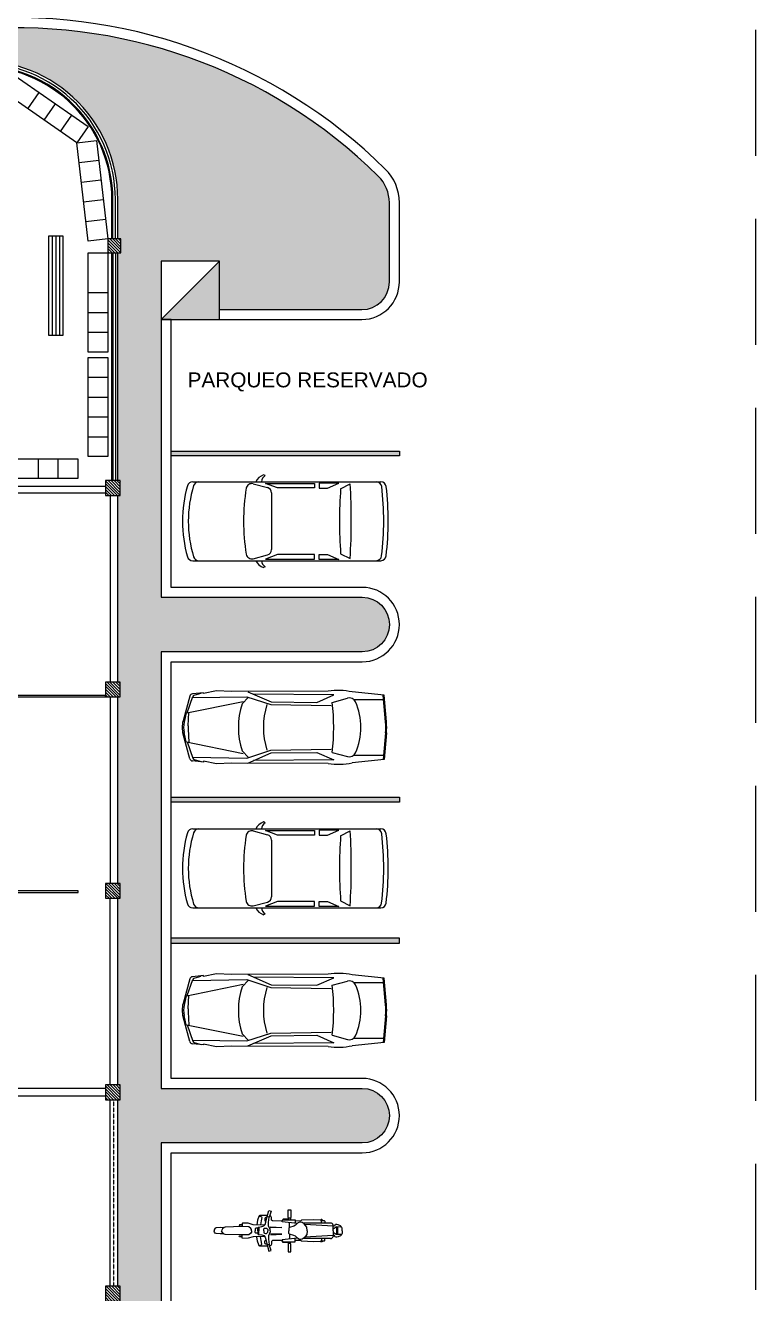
# Model space of a CAD drawing. Header units: millimetres. Extents: x -107 to 237943, y 136 to 168336.
# Drawn here: x 134252 to 148985, y 105629 to 131198 of the extents above; entities that cross this region are included whole.
import ezdxf

# ---------------------------------------------------------------- set-up
doc = ezdxf.new("R2010")
doc.units = ezdxf.units.MM
doc.linetypes.add('DASHED2', pattern=[0.375, 0.25, -0.125])
doc.linetypes.add('HIDDEN2', pattern=[4.762499999999999, 3.175, -1.5875])
for name, color, linetype in [('areas verdes', 82, 'Continuous'), ('edificios', 7, 'Continuous'), ('estructura metálica', 7, 'Continuous'), ('mobiliario', 34, 'Continuous'), ('textos', 7, 'Continuous')]:
    doc.layers.add(name, color=color, linetype=linetype)
doc.layers.add('Evacuación', color=94, linetype='DASHED2', lineweight=35)
doc.styles.add('style1', font='arial.ttf')

# ---------------------------------------------------------------- blocks, each defined once
blk = doc.blocks.new('carro 2')
for p, q in [((-699.7152460645884, -428.762218611344), (-677.3612264469266, -209.079885352432)), ((-649.4570073438808, -245.1545434836589), (-687.8576931548305, -383.7528464617499)), ((-631.0649870736524, -154.3651341917284), (-134.1439442303963, -18.06370126552065)), ((-293.1764597897418, -101.7328646695532), (-622.6366084367037, -216.5314900428348)), ((-601.7451692861505, -214.4120209934481), (-618.8413547272794, -1305.396542022034)), ((-286.3736776043661, -57.41610618590494), (-523.3231912530027, -1232.634282586194)), ((-31.19286042172462, -121.5599020254158), (-302.1476927418262, -138.2579337554344)), ((-290.3171813897789, -79.10537699519773), (-106.2562004369684, -39.66373776367982)), ((31.19286042591557, -121.5599020254158), (302.679757217411, -138.2907230900892)), ((290.7661011829041, -79.20157409462263), (106.2561962334439, -39.66373776367982)), ((631.0649870736524, -154.3651341917284), (134.1439442345873, -18.06370126552065)), ((286.8865337208845, -59.95976124334265), (523.3231912530027, -1232.634282586194)), ((295.4700314160436, -102.5320474282198), (622.6366084408946, -216.5314900428348)), ((601.7451692903414, -214.4120209934481), (618.8413547272794, -1305.396542022034)), ((649.4570073438808, -245.1545434836589), (687.8576931590214, -383.7528464617499)), ((699.7152460645884, -428.762218611344), (677.3612264511175, -209.079885352432)), ((-735.032762045972, -690.8635511007451), (-681.3887719167396, -433.2573628071987)), ((-681.3887719167396, -433.2573628071987), (-699.7152460645884, -428.762218611344)), ((681.3887719167396, -433.2573628071987), (699.7152460645884, -428.762218611344)), ((735.032762045972, -690.8635511007451), (681.3887719167396, -433.2573628071987)), ((-722.1947292569093, -995.4005771326192), (-735.032762045972, -690.8635511007451)), ((722.1947292569093, -995.4005771326192), (735.032762045972, -690.8635511007451)), ((-727.9348246352747, -2948.25545582737), (-722.1947292569093, -995.4005771326192)), ((727.9348246394657, -2948.25545582737), (722.1947292569093, -995.4005771326192)), ((-474.7299490962178, -1210.605596984766), (-606.7673229658976, -1338.271161954879)), ((474.7299490962178, -1210.605596984766), (606.7673229658976, -1338.271161954879)), ((-719.2144959708676, -1324.8377960902), (-514.10159435682, -1795.388801624096)), ((-654.5462231892161, -3061.29212339691), (-669.3114821515046, -1439.205578296474)), ((-618.8413547272794, -1305.396542022034), (-458.5600103032775, -1792.784762774623)), ((618.8413547272794, -1305.396542022034), (458.5600103074685, -1792.784762774623)), ((719.2144959708676, -1324.8377960902), (514.10159435682, -1795.388801624096)), ((654.5462231892161, -3061.29212339691), (669.3114821556956, -1439.205578296474)), ((-514.10159435682, -1795.388801624096), (-504.2631267914549, -2716.126551358058)), ((-458.5600103032775, -1792.784762774623), (-439.8837303472683, -3003.499276052258)), ((458.5600103074685, -1792.784762774623), (439.8837303514592, -3003.499276052258)), ((514.10159435682, -1795.388801624096), (504.2631267956458, -2716.126551358058)), ((-504.2631267914549, -2716.126551358058), (-654.5462231892161, -3061.29212339691)), ((504.2631267956458, -2716.126551358058), (654.5462231892161, -3061.29212339691)), ((-503.0195248732343, -3026.919796766742), (-589.2763532297686, -3337.307270295016)), ((503.0195248774253, -3026.919796766742), (589.2763532297686, -3337.307270295016)), ((-650.2541423323564, -4075.657272872544), (-714.4303587446921, -3429.057451851695)), ((-560.7930995863862, -3462.363907855033), (-562.9507577223703, -4060.226359269611)), ((560.7930995905772, -3462.363907855033), (562.9507577223703, -4060.226359269611)), ((650.2541423323564, -4075.657272872544), (714.430358748883, -3429.057451851695)), ((-109.1900302204303, -4122.430620802596), (-650.2541423323564, -4075.657272872544)), ((-109.1900302204303, -4102.825206473499), (-649.2905941153876, -4056.135154360003)), ((109.1900145923719, -4102.825206473499), (649.2905941195786, -4056.135154360003)), ((109.1900145923719, -4122.430620802596), (650.2541423323564, -4075.657272872544))]:
    blk.add_line(p, q)
for centre, radius, start, end in [((-614.2969940453768, -215.4970563054376), 63.3898847760895, 105.3385274654762, 174.1898028184077), ((-608.7313335863873, -256.4381866995536), 42.25992318405967, 109.2106178782022, 164.5138300327652), ((0, -507.1190782087215), 507.119078208716, 74.66147253452382, 105.3385274654762), ((-2.103857696056366e-06, -535.5259966654994), 507.119078208716, 77.90524292170679, 102.0947570782932), ((0, -627.7187357275106), 507.119078208716, 86.47351433582854, 93.52648566417146), ((608.7313335863873, -256.4381866995536), 42.25992318405967, 15.48616996723477, 70.7893821217978), ((614.2969940453768, -215.4970563054376), 63.3898847760895, 5.810197181592302, 74.66147253452382), ((0, -2646.868222701392), 1512.685973556082, 71.70965559041001, 108.29034440959), ((0, -3150.062770287535), 1510.167071830443, 72.27703796366558, 107.7229620363344), ((502.4745839042589, -3154.287135625287), 1247.540141299856, 170.4940318071033, 192.7236982884354), ((0, 949.7144364257983), 4008.322400580207, 262.7907282281648, 277.2092717718352), ((-502.4745995281264, -3154.287135625287), 1247.540141299856, 347.2763017115646, 9.505968192896658), ((-459.2055520769209, -3373.454008560657), 135, 164.4693624147014, 246.3059856676601), ((0, -2327.057558766595), 1277.722743804543, 246.3059856676601, 293.6940143323399), ((459.2055520769209, -3373.454008560657), 135, 293.6940143323399, 15.53063758529865), ((-7.811933755874634e-06, -2839.738299023389), 1267.79769552179, 265.0592372191475, 274.9407627808525), ((-7.811933755874634e-06, -2859.343713335722), 1267.79769552179, 265.0592372191475, 274.9407627808525)]:
    blk.add_arc(centre, radius, start, end)
blk = doc.blocks.new('carro 1')
for p, q in [((-794.9483586846036, -206.1529154986347), (-794.9483586846036, -3999.547321728562)), ((794.9483586846036, -206.1529154986347), (794.9483586846036, -4000.457845215118)), ((-754.7620800527511, -1424.145326053535), (-678.4022274340095, -1714.312766000439)), ((754.762080052722, -1424.145326053535), (678.4022274339804, -1714.312766000439)), ((-919.1243923975562, -1668.357289310938), (-934.6463966122246, -1632.878422530819)), ((-670.7723249717092, -1918.926785903415), (-761.686921079905, -1672.792147652988)), ((-761.686921079905, -1672.792147652988), (-761.686921079905, -2665.313445701948)), ((670.7723249716801, -1918.926785903415), (761.6869210842415, -1672.792147652988)), ((761.6869210842415, -1672.792147652988), (761.6869210842415, -2665.313445701948)), ((919.5801300001913, -1668.357289310938), (935.1021342148597, -1632.878422530819)), ((-670.7723249717092, -2665.313445701948), (-670.7723249717092, -1918.926785903415)), ((571.1812628391199, -1796.968181370277), (-571.1812628435146, -1796.968181370277)), ((670.7723249716801, -2665.313445701948), (670.7723249716801, -1918.926785903415)), ((-770.556637777132, -2758.445470981169), (-668.5548957963183, -2758.445470981169)), ((-770.556637777132, -3157.5827221941), (-770.556637777132, -2758.445470981169)), ((-761.686921079905, -2665.313445701948), (-670.7723249717092, -2665.313445701948)), ((-668.5548957963183, -2758.445470981169), (-668.5548957963183, -2929.187517329308)), ((770.5566377727373, -2758.445470981169), (668.5548957962601, -2758.445470981169)), ((668.5548957962601, -2758.445470981169), (668.5548957962601, -2929.187517329308)), ((761.6869210842415, -2665.313445701948), (670.7723249716801, -2665.313445701948)), ((770.5566377727373, -3157.5827221941), (770.5566377727373, -2758.445470981169)), ((-668.5548957963183, -2929.187517329308), (-770.556637777132, -3157.5827221941)), ((668.5548957962601, -2929.187517329308), (770.5566377727373, -3157.5827221941)), ((-655.2503207570408, -3190.844159798799), (-754.0923874635191, -3382.537864929691)), ((655.2503207570117, -3190.844159798799), (754.0923874634609, -3382.537864929691))]:
    blk.add_line(p, q)
for centre, radius, start, end in [((0, -2613.125253971797), 2613.125253971803, 74.06732100879886, 105.9326789912011), ((-684.0769000109576, -206.1529154986347), 110.871458672814, 107.4493090527587, 180), ((-684.0769000109576, -329.7141093649407), 110.871458672814, 108.5363431887892, 180), ((0, -2587.343824078227), 2469.820077889977, 73.06747191476902, 106.932528085231), ((684.0769000109285, -206.1529154986347), 110.871458672814, 0, 72.55069094724132), ((684.0769000109285, -329.7141093649407), 110.871458672814, 0, 71.46365681121081), ((0, -5373.120773285817), 4140.424659762058, 80.73418922843578, 99.26581077156423), ((-685.9531862346048, -1722.385803974539), 264.3102045334389, 114.3541760864884, 160.2056463286241), ((-647.5411154622852, -1395.929282740966), 110.871458672814, 99.93515165152118, 194.7435628368951), ((647.5411154622852, -1395.929282740966), 110.871458672814, 345.2564371631049, 80.0648483484788), ((686.4089238416345, -1722.385803974539), 264.3102045334389, 19.79435367137586, 65.6458239135116), ((-786.0786419917713, -1752.619597897326), 157.4843114427792, 93.22867964462286, 147.6525564999006), ((-571.1812628435146, -1686.096722696631), 110.871458672814, 194.7435628368951, 270), ((571.1812628391199, -1686.096722696631), 110.871458672814, 270, 345.2564371631049), ((786.5343795944354, -1752.619597897326), 157.4843114427792, 32.34744350009945, 86.77132035537713), ((0, -11977.87675665908), 8811.429784148619, 85.73533840191413, 94.26466159808587), ((7.757505113375373, 8666.431717136686), 12073.03123695634, 266.382034922899, 273.5464972912962), ((-684.0769000109576, -3908.63272562476), 110.871458672814, 180, 262.5593536785831), ((-684.0769000109576, -3999.547321728562), 110.871458672814, 180, 262.5593536785831), ((3.86569420050364, 1898.386840767445), 5958.490671555355, 263.2310708547732, 276.6925083434662), ((684.0769000109285, -3909.543249111317), 110.871458672814, 277.3566218244215, 0), ((684.0769000109285, -4000.457845215118), 110.871458672814, 277.3566218244215, 0), ((3.86569420050364, 1807.472244663644), 5958.490671555355, 263.2310708547732, 276.6925083434662)]:
    blk.add_arc(centre, radius, start, end)
blk = doc.blocks.new('moto')
at = {"color": 7}
for p, q in [((-1149.275149389316, 321.488949999999), (-1192.170149389305, 321.488949999999)), ((-1192.170149389305, 321.488949999999), (-1192.170149389305, 206.8789499999839)), ((-1192.170149389305, 206.8789499999839), (-1186.212449389306, 193.6976499999873)), ((-1154.637049389305, 193.6976499999873), (-1149.275149389316, 207.4002500000061)), ((-1149.275149389316, 207.4002500000061), (-1149.275149389316, 321.488949999999)), ((-891.4290957018384, 159.5157499999914), (-889.6418957018468, 201.2192499999946)), ((-889.6418957018468, 201.2192499999946), (-882.1949957018369, 222.219849999994)), ((-851.2154957018502, 310.0949499999988), (-886.9611957018496, 300.5626500000071)), ((-886.9611957018496, 300.5626500000071), (-857.1729957018397, 205.8363499999978)), ((-882.1949957018369, 222.219849999994), (-864.6198957018496, 226.985950000002)), ((-857.1729957018397, 205.8363499999978), (-822.0229957018455, 215.9641499999852)), ((-842.5764957018546, 123.6209500000114), (-856.2788957018347, 206.2831500000029)), ((-822.0229957018455, 215.9641499999852), (-851.2154957018502, 310.0949499999988)), ((-826.7892957018339, 232.6456499999913), (-709.1261957018578, 234.1351499999873)), ((-803.2563957018428, 129.1318500000052), (-823.5123957018368, 215.9641499999852)), ((-820.2364957018581, 202.41075000001), (-804.1508957018377, 204.1978499999968)), ((-804.1508957018377, 204.1978499999968), (-791.0440957018582, 198.8361499999883)), ((-791.0440957018582, 198.8361499999883), (-785.9800957018451, 183.3464500000118)), ((-738.3190957018523, 210.7512500000012), (-741.2977957018593, 201.2192499999946)), ((-741.2977957018593, 201.2192499999946), (-729.3826957018464, 148.7919499999844)), ((-724.318495701853, 217.9004499999864), (-738.3190957018523, 210.7512500000012)), ((-703.7646957018587, 224.1561499999953), (-724.318495701853, 217.9004499999864)), ((-709.1261957018578, 234.1351499999873), (-698.9981957018317, 229.9648499999894)), ((-698.9981957018317, 229.9648499999894), (-695.4235957018391, 215.0706500000088)), ((-695.4235957018391, 215.0706500000088), (-675.7632957018504, 159.0689499999862)), ((-1987.512059389323, 36.78854999999749), (-1982.448059389309, 46.61864999998943)), ((-1987.512059389323, -4.319149999995716), (-1987.512059389323, 36.78854999999749)), ((-1982.448059389309, 46.61864999998943), (-1972.915869389311, 50.78875000000698)), ((-1972.915869389311, 50.78875000000698), (-1905.892469389306, 54.95915000000969)), ((-1970.830889389326, 50.93794999999227), (-1970.23512938933, 62.25734999999986)), ((-1970.23512938933, 62.25734999999986), (-1962.490209389332, 72.98115000000689)), ((-1962.490209389332, 72.98115000000689), (-1926.744369389315, 88.47085000001243)), ((-1926.744369389315, 88.47085000001243), (-1902.913849389326, 92.64124999998603)), ((-1918.701409389323, 53.91664999999921), (-1918.701409389323, -62.59445000000414)), ((-1905.892469389306, 54.95915000000969), (-1896.360249389312, 51.08674999998766)), ((-1902.913849389326, 92.64124999998603), (-1881.764269389329, 93.23704999999609)), ((-1901.126389389305, -61.99845000001369), (-1901.126389389305, 53.32065000000875)), ((-1896.360249389312, 51.08674999998766), (-1845.720319389307, 21.00065000000177)), ((-1881.466499389324, 92.34344999998575), (-1866.274539389327, 69.70434999998542)), ((-1866.274539389327, 69.70434999998542), (-1846.316449389327, 65.23595000000205)), ((-1845.720789389277, 68.36030560711515), (-1406.197229389305, 94.13055000000168)), ((-1845.720789389306, -4.319149999995716), (-1845.720789389306, 84.88959043088835)), ((-1719.121659389319, 144.0257500000007), (-1721.134913301416, 114.8334500000055)), ((-1715.249119389307, 149.3876499999897), (-1719.121659389319, 144.0257500000007)), ((-1707.206369389314, 153.5580499999924), (-1715.249119389307, 149.3876499999897)), ((-1664.907169389306, 153.5580499999924), (-1707.206369389314, 153.5580499999924)), ((-1684.716429389315, 153.6324500000046), (-1680.546059389308, 161.9734499999904)), ((-1680.546059389308, 161.9734499999904), (-1673.099079389329, 168.2286500000046)), ((-1673.099079389329, 168.2286500000046), (-1663.864689389331, 169.5691499999957)), ((-1664.907169389335, 114.8334500000346), (-1664.907169389306, 153.5580499999924)), ((-1664.758339389315, 151.9195499999914), (-1649.268549389322, 161.8985500000126)), ((-1663.864689389331, 169.5691499999957), (-1656.417649389332, 168.0796499999997)), ((-1656.417649389332, 168.0796499999997), (-1647.034369389323, 162.1221500000102)), ((-1649.268549389322, 161.8985500000126), (-1540.243809389329, 164.4308500000043)), ((-1540.243809389329, 164.4308500000043), (-1355.557249389327, 157.87745)), ((-1442.092239389312, -4.691549999988638), (-1437.62409938933, 53.69325000001118)), ((-1437.62409938933, 53.69325000001118), (-1397.70791938933, 103.737449999986)), ((-1397.70791938933, 103.737449999986), (-1365.536749389314, 126.3763500000059)), ((-1365.536749389314, 126.3763500000059), (-1325.02484938933, 131.1425499999896)), ((-1355.557249389327, 157.87745), (-1343.642049389309, 146.8556500000122)), ((-1343.642049389309, 146.8556500000122), (-1256.958549389325, 148.4941499999841)), ((-1325.02484938933, 131.1425499999896), (-1294.64084938931, 111.4824500000104)), ((-1294.64084938931, 111.4824500000104), (-1263.661249389319, 81.69404999999097)), ((-1292.853649389319, 109.2481499999994), (-1056.633649389318, 133.6745499999961)), ((-1263.661249389319, 81.69404999999097), (-1235.66024938933, 69.77895000000717)), ((-1067.953049389325, 164.6542499999923), (-1257.108049389324, 164.6542499999923)), ((-1257.108049389324, 164.6542499999923), (-1257.108049389324, 112.6737499999872)), ((-1235.66024938933, 69.77895000000717), (-1171.317949389311, 48.33155000000261)), ((-1186.212449389306, 193.6976499999873), (-1154.637049389305, 193.6976499999873)), ((-1185.91454938933, 193.1020499999868), (-1185.91454938933, 164.5052499999874)), ((-1172.509849389317, 48.480349999998), (-1172.509849389317, 121.461249999993)), ((-1171.317949389311, 48.33155000000261), (-1161.78564938932, 38.20324999999139)), ((-1161.78564938932, 38.20324999999139), (-1161.78564938932, -4.095750000007683)), ((-1154.785849389329, 193.6976499999873), (-1154.785849389329, 164.6542499999923)), ((-1154.637049389305, 182.6014499999874), (-1074.357949389319, 178.1335499999986)), ((-1074.357949389319, 178.1335499999986), (-1055.889349389327, 153.4090499999875)), ((-1056.633649389318, 153.3346500000043), (-1067.953049389325, 164.6542499999923)), ((-1056.633649389318, 133.6745499999961), (-1056.633649389318, 153.3346500000043)), ((-1056.187449389312, 144.0257500000007), (-906.9189957018534, 148.7919499999844)), ((-878.6200957018591, 57.49124999999185), (-1049.336049389327, 48.55494999999064)), ((-1049.336049389327, 48.55494999999064), (-878.6200957018591, 40.8099499999953)), ((-906.9189957018534, 148.7919499999844), (-891.4290957018384, 159.5157499999914)), ((-878.6200957018591, 40.8099499999953), (-878.6200957018591, 57.64024999999674)), ((-878.6200957018591, 57.64024999999674), (-878.6200957018591, 57.49124999999185)), ((-868.1941957018571, 14.29845000000205), (-843.1721957018308, 72.68335000000661)), ((-868.1941957018571, -4.468150000000605), (-868.1941957018571, 14.29845000000205)), ((-843.1721957018308, 72.68335000000661), (-842.5764957018546, 123.6209500000114)), ((-825.2998957018426, 26.21374999999534), (-833.3424957018578, 16.38375000000815)), ((-833.3424957018578, 16.38375000000815), (-833.3424957018578, -4.170149999990826)), ((-811.5971957018482, 36.6395499999926), (-825.2998957018426, 26.21374999999534)), ((-797.001095701853, 38.42684999998892), (-811.5971957018482, 36.6395499999926)), ((-793.4271957018354, 144.9195499999914), (-804.4487957018428, 138.9618499999924)), ((-792.5325957018358, 92.79024999999092), (-803.2563957018428, 129.1318500000052)), ((-780.0217957018467, 33.95874999999069), (-797.001095701853, 38.42684999998892)), ((-788.0652957018465, 160.409249999997), (-793.4271957018354, 144.9195499999914)), ((-769.893695701845, 70.7470500000054), (-792.5325957018358, 92.79024999999092)), ((-785.9800957018451, 183.3464500000118), (-788.0652957018465, 160.409249999997)), ((-784.4907957018586, 85.19425000000047), (-605.4639957018371, 87.27955000000657)), ((-771.0853957018408, 25.91594999999506), (-780.0217957018467, 33.95874999999069)), ((-771.0853957018408, -4.468150000000605), (-771.0853957018408, 25.91594999999506)), ((-739.5095957018493, 60.02324999999837), (-769.893695701845, 70.7470500000054)), ((-694.8273957018391, 53.46984999999404), (-739.5095957018493, 60.02324999999837)), ((-729.3826957018464, 148.7919499999844), (-721.9354957018513, 86.8327500000014)), ((-695.7212957018346, 53.76785000000382), (-695.7212957018346, -4.319149999995716)), ((-683.5079957018315, 51.68254999999772), (-694.8273957018391, 53.46984999999404)), ((-678.7417957018479, 43.34205000000657), (-683.5079957018315, 51.68254999999772)), ((-678.7419957018574, 34.40554999999586), (-645.3792957018304, 34.40554999999586)), ((-678.7417957018479, -4.319149999995716), (-678.7417957018479, 43.34205000000657)), ((-675.7632957018504, 159.0689499999862), (-663.8480957018328, 86.98154999999679)), ((-645.3792957018304, 34.40554999999586), (-635.5491957018385, 23.38394999998854)), ((-635.5491957018385, 23.38394999998854), (-635.5491957018385, -4.319149999995716)), ((-605.4639957018371, 87.27955000000657), (-528.6103957018349, 112.3013499999943)), ((-578.9523957018391, 15.04315000001225), (-569.7180957018572, 33.21395000000484)), ((-578.9523957018391, -4.021349999995437), (-578.9523957018391, 15.04315000001225)), ((-569.7180957018572, 33.21395000000484), (-536.9511957018403, 58.83175000001211)), ((-536.9511957018403, 58.83175000001211), (-430.905295701843, 60.17225000000326)), ((-528.6103957018349, 112.3013499999943), (-441.6288957018405, 113.1953499999945)), ((-441.6288957018405, 113.1953499999945), (-436.267195701832, 107.237449999986)), ((-394.8630957018468, 74.02395000000251), (-437.1621957018506, 74.02395000000251)), ((-436.267195701832, 107.237449999986), (-436.8628957018373, 96.51384999998845)), ((-436.8628957018373, 96.51384999998845), (-436.8628957018373, 60.76805000001332)), ((-436.56659570185, 93.38625000001048), (-393.9695957018412, 90.10915000000386)), ((-430.905295701843, 60.17225000000326), (-173.3670000000275, 54.36334999999963)), ((-391.2884957018541, 78.19404999999097), (-394.8630957018468, 74.02395000000251)), ((-393.9695957018412, 90.10915000000386), (-391.2884957018541, 78.19404999999097)), ((-173.3670000000275, 54.36334999999963), (-154.8982000000251, 45.7250500000082)), ((-154.8982000000251, 45.7250500000082), (-131.9615000000049, 23.68194999999832)), ((-151.6216000000131, 42.8952500000014), (-95.91790000000037, 44.53335000001243)), ((-131.9615000000049, 23.68194999999832), (-114.6842000000179, -4.021349999995437)), ((-95.91790000000037, 44.53335000001243), (-33.06500000000233, 38.87364999999409)), ((-33.06500000000233, 38.87364999999409), (-18.76660000000265, 34.40554999999586)), ((-18.76660000000265, 34.40554999999586), (-6.255300000018906, 19.51134999998612)), ((-6.255300000018906, 19.51134999998612), (0, 4.021349999995437)), ((0, 4.021349999995437), (0, -4.021349999995437)), ((-1987.512059389323, -4.35865000000922), (-1987.512059389323, -45.46635000000242)), ((-1987.512059389323, -45.46635000000242), (-1982.448059389309, -55.29644999999437)), ((-1982.448059389309, -55.29644999999437), (-1972.915869389311, -59.46655000001192)), ((-1972.915869389311, -59.46655000001192), (-1905.892469389306, -63.63695000001462)), ((-1970.830889389326, -59.61574999999721), (-1970.23512938933, -70.9351500000048)), ((-1970.23512938933, -70.9351500000048), (-1962.490209389332, -81.65895000001183)), ((-1962.490209389332, -81.65895000001183), (-1926.744369389315, -97.14864999998827)), ((-1926.744369389315, -97.14864999998827), (-1902.913849389326, -101.319049999991)), ((-1905.892469389306, -63.63695000001462), (-1896.360249389312, -59.7645499999926)), ((-1902.913849389326, -101.319049999991), (-1881.764269389329, -101.914850000001)), ((-1896.360249389312, -59.7645499999926), (-1845.720319389307, -29.67845000000671)), ((-1881.466499389324, -101.0212499999907), (-1866.274539389327, -78.38214999999036)), ((-1866.274539389327, -78.38214999999036), (-1846.316449389327, -73.91375000000698)), ((-1845.720789389306, -4.35865000000922), (-1845.720789389306, -93.60689043090679)), ((-1845.720789389277, -77.03810560697457), (-1406.197229389305, -102.8083500000066)), ((-1719.121659389319, -152.7035500000056), (-1721.134913301416, -123.5112500000105)), ((-1715.249119389307, -158.0654499999946), (-1719.121659389319, -152.7035500000056)), ((-1707.206369389314, -162.2358499999973), (-1715.249119389307, -158.0654499999946)), ((-1664.907169389306, -162.2358499999973), (-1707.206369389314, -162.2358499999973)), ((-1684.716429389315, -162.3102500000095), (-1680.546059389308, -170.6512499999953)), ((-1680.546059389308, -170.6512499999953), (-1673.099079389329, -176.9064500000095)), ((-1673.099079389329, -176.9064500000095), (-1663.864689389331, -178.2469500000007)), ((-1664.907169389306, -123.5112500000105), (-1664.907169389306, -162.2358499999973)), ((-1664.758339389315, -160.5973499999964), (-1649.268549389322, -170.5763499999885)), ((-1663.864689389331, -178.2469500000007), (-1656.417649389332, -176.7574500000046)), ((-1656.417649389332, -176.7574500000046), (-1647.034369389323, -170.7999500000151)), ((-1649.268549389322, -170.5763499999885), (-1540.243809389329, -173.1086500000092)), ((-1540.243809389329, -173.1086500000092), (-1355.557249389327, -166.5552500000049)), ((-1442.092239389312, -3.986249999987194), (-1437.62409938933, -62.37105000001611)), ((-1437.62409938933, -62.37105000001611), (-1397.70791938933, -112.4152499999909)), ((-1397.70791938933, -112.4152499999909), (-1365.536749389314, -135.0541500000108)), ((-1365.536749389314, -135.0541500000108), (-1325.02484938933, -139.8203499999945)), ((-1355.557249389327, -166.5552500000049), (-1343.642049389309, -155.5334499999881)), ((-1343.642049389309, -155.5334499999881), (-1256.958549389325, -157.171949999989)), ((-1325.02484938933, -139.8203499999945), (-1294.64084938931, -120.1602500000154)), ((-1294.64084938931, -120.1602500000154), (-1263.661249389319, -90.3718499999959)), ((-1292.853649389319, -117.9259500000044), (-1056.633649389318, -142.352350000001)), ((-1263.661249389319, -90.3718499999959), (-1235.66024938933, -78.45675000001211)), ((-1257.108049389324, -173.3320499999973), (-1257.108049389324, -121.3515499999921)), ((-1067.953049389325, -173.3320499999973), (-1257.108049389324, -173.3320499999973)), ((-1235.66024938933, -78.45675000001211), (-1171.317849389307, -57.00935000000754)), ((-1185.914449389325, -201.7798499999917), (-1185.914449389325, -173.1830499999924)), ((-1172.509849389317, -57.15815000000293), (-1172.509849389317, -130.139049999998)), ((-1171.317849389307, -57.00935000000754), (-1161.785549389315, -46.88104999999632)), ((-1161.785549389315, -46.88104999999632), (-1161.785549389315, -4.582049999997253)), ((-1154.785749389324, -202.3754499999923), (-1154.785749389324, -173.3320499999973)), ((-1154.637049389305, -191.2792499999923), (-1074.357849389315, -186.8113500000036)), ((-1074.357849389315, -186.8113500000036), (-1055.889349389327, -162.0868499999924)), ((-1056.633649389318, -162.0124500000093), (-1067.953049389325, -173.3320499999973)), ((-1056.633649389318, -142.352350000001), (-1056.633649389318, -162.0124500000093)), ((-1056.187449389312, -152.7035500000056), (-906.9188957018487, -157.4697499999893)), ((-1049.336049389327, -57.23274999999558), (-878.6200957018591, -49.48775000000023)), ((-878.6200957018591, -66.16904999999679), (-1049.336049389327, -57.23274999999558)), ((-906.9188957018487, -157.4697499999893), (-891.4289957018336, -168.1935499999963)), ((-891.4289957018336, -168.1935499999963), (-889.6418957018468, -209.8970499999996)), ((-878.6200957018591, -49.48775000000023), (-878.6200957018591, -66.31805000000168)), ((-878.6200957018591, -66.31805000000168), (-878.6200957018591, -66.16904999999679)), ((-868.1940957018523, -4.209650000004331), (-868.1940957018523, -22.97625000000698)), ((-868.1940957018523, -22.97625000000698), (-843.1720957018551, -81.36115000001155)), ((-842.5764957018546, -132.2987499999872), (-856.2788957018347, -214.9609500000079)), ((-843.1720957018551, -81.36115000001155), (-842.5764957018546, -132.2987499999872)), ((-833.3423957018531, -25.06155000001309), (-833.3423957018531, -4.50765000001411)), ((-825.2998957018426, -34.89155000000028), (-833.3423957018531, -25.06155000001309)), ((-811.5971957018482, -45.31734999999753), (-825.2998957018426, -34.89155000000028)), ((-803.2562957018381, -137.8096500000102), (-823.5123957018368, -224.6419499999902)), ((-797.001095701853, -47.10464999999385), (-811.5971957018482, -45.31734999999753)), ((-793.4270957018307, -153.5973499999964), (-804.448695701838, -147.6396499999973)), ((-792.5324957018311, -101.4680499999959), (-803.2562957018381, -137.8096500000102)), ((-780.0217957018467, -42.63654999999562), (-797.001095701853, -47.10464999999385)), ((-788.0651957018417, -169.0870500000019), (-793.4270957018307, -153.5973499999964)), ((-769.8935957018402, -79.42485000001034), (-792.5324957018311, -101.4680499999959)), ((-791.0439957018534, -207.5139499999932), (-785.9800957018451, -192.0242499999877)), ((-785.9800957018451, -192.0242499999877), (-788.0651957018417, -169.0870500000019)), ((-784.4907957018586, -93.8720500000054), (-605.4639957018371, -95.9573500000115)), ((-771.085295701836, -34.59375), (-780.0217957018467, -42.63654999999562)), ((-771.085295701836, -4.209650000004331), (-771.085295701836, -34.59375)), ((-739.5095957018493, -68.7010500000033), (-769.8935957018402, -79.42485000001034)), ((-741.2977957018593, -209.8970499999996), (-729.3826957018464, -157.4697499999893)), ((-694.8272957018344, -62.14764999999898), (-739.5095957018493, -68.7010500000033)), ((-729.3826957018464, -157.4697499999893), (-721.9354957018513, -95.51055000000633)), ((-695.7212957018346, -62.44565000000875), (-695.7212957018346, -4.35865000000922)), ((-695.4234957018343, -223.7484500000137), (-675.7631957018457, -167.7467499999912)), ((-683.5079957018315, -60.36035000000265), (-694.8272957018344, -62.14764999999898)), ((-678.7417957018479, -52.0198500000115), (-683.5079957018315, -60.36035000000265)), ((-678.7419957018574, -43.08335000000079), (-645.3792957018304, -43.08335000000079)), ((-678.7417957018479, -4.35865000000922), (-678.7417957018479, -52.0198500000115)), ((-675.7631957018457, -167.7467499999912), (-663.8480957018328, -95.65935000000172)), ((-645.3792957018304, -43.08335000000079), (-635.5491957018385, -32.06174999999348)), ((-635.5491957018385, -32.06174999999348), (-635.5491957018385, -4.35865000000922)), ((-605.4639957018371, -95.9573500000115), (-528.6103957018349, -120.9791499999992)), ((-578.9523957018391, -4.656450000009499), (-578.9523957018391, -23.72094999998808)), ((-578.9523957018391, -23.72094999998808), (-569.7180957018572, -41.89175000000978)), ((-569.7180957018572, -41.89175000000978), (-536.9511957018403, -67.50954999998794)), ((-536.9511957018403, -67.50954999998794), (-430.905295701843, -68.8500500000082)), ((-528.6103957018349, -120.9791499999992), (-441.6288957018405, -121.8731499999994)), ((-441.6288957018405, -121.8731499999994), (-436.267195701832, -115.9152499999909)), ((-394.8630957018468, -82.70175000000745), (-437.1621957018506, -82.70175000000745)), ((-436.8628957018373, -105.1916499999934), (-436.8628957018373, -69.44584999998915)), ((-436.267195701832, -115.9152499999909), (-436.8628957018373, -105.1916499999934)), ((-436.56659570185, -102.0640500000154), (-393.9695957018412, -98.7869500000088)), ((-430.905295701843, -68.8500500000082), (-173.3670000000275, -63.04115000000456)), ((-391.2884957018541, -86.8718499999959), (-394.8630957018468, -82.70175000000745)), ((-393.9695957018412, -98.7869500000088), (-391.2884957018541, -86.8718499999959)), ((-173.3670000000275, -63.04115000000456), (-154.8982000000251, -54.40285000001313)), ((-154.8982000000251, -54.40285000001313), (-131.9615000000049, -32.35975000000326)), ((-151.6216000000131, -51.57305000000633), (-95.91790000000037, -53.21114999998827)), ((-131.9615000000049, -32.35975000000326), (-114.6842000000179, -4.656450000009499)), ((-95.91790000000037, -53.21114999998827), (-33.06500000000233, -47.55144999999902)), ((-33.06500000000233, -47.55144999999902), (-18.76660000000265, -43.08335000000079)), ((-18.76660000000265, -43.08335000000079), (-6.255300000018906, -28.18914999999106)), ((-6.255300000018906, -28.18914999999106), (0, -12.69915000000037)), ((0, -12.69915000000037), (0, -4.656450000009499)), ((-1192.170149389305, -215.5567499999888), (-1186.212449389306, -202.3754499999923)), ((-1192.170149389305, -330.166750000004), (-1192.170149389305, -215.5567499999888)), ((-1149.275149389316, -330.166750000004), (-1192.170149389305, -330.166750000004)), ((-1186.212449389306, -202.3754499999923), (-1154.637049389305, -202.3754499999923)), ((-1154.637049389305, -202.3754499999923), (-1149.275149389316, -216.078050000011)), ((-1149.275149389316, -216.078050000011), (-1149.275149389316, -330.166750000004)), ((-889.6418957018468, -209.8970499999996), (-882.1948957018321, -230.897649999999)), ((-886.9611957018496, -309.2404500000121), (-857.1728957018349, -214.5141500000027)), ((-851.2153957018454, -318.7727500000037), (-886.9611957018496, -309.2404500000121)), ((-882.1948957018321, -230.897649999999), (-864.6198957018496, -235.663750000007)), ((-857.1728957018349, -214.5141500000027), (-822.0228957018408, -224.6419499999902)), ((-822.0228957018408, -224.6419499999902), (-851.2153957018454, -318.7727500000037)), ((-826.7891957018583, -241.3234499999962), (-709.1261957018578, -242.8129499999923)), ((-820.2363957018533, -211.0885500000149), (-804.1508957018377, -212.8756500000018)), ((-804.1508957018377, -212.8756500000018), (-791.0439957018534, -207.5139499999932)), ((-738.3188957018428, -219.4290500000061), (-741.2977957018593, -209.8970499999996)), ((-724.318495701853, -226.5782499999914), (-738.3188957018428, -219.4290500000061)), ((-703.7646957018587, -232.8339500000002), (-724.318495701853, -226.5782499999914)), ((-709.1261957018578, -242.8129499999923), (-698.9980957018561, -238.6426499999943)), ((-698.9980957018561, -238.6426499999943), (-695.4234957018343, -223.7484500000137))]:
    blk.add_line(p, q, dxfattribs=at)
for p, q in [((-1809.179409718083, 114.8116009888472), (-1381.939869602385, 114.8334500000055)), ((-1810.324501386145, -123.5112500000105), (-1381.939869602415, -123.5112500000105))]:
    blk.add_line(p, q)
for centre, start, end in [((-1809.177503431303, 77.53572247654665), 88.23670106635852, 168.6219247214545), ((-1809.177503431303, -86.25302247656509), 191.3780752801803, 271.7632989336415)]:
    blk.add_arc(centre, 37.27587856105194, start, end)

msp = doc.modelspace()

# ---------------------------------------------------------------- hatches: boundary and pattern name
h = msp.add_hatch(color=40)
h.dxf.hatch_style = 1
h.paths.add_polyline_path([(141797.6533913686, 122616.8050377546), (137192.5478497367, 122616.8050377546), (137192.5478497367, 122516.8050377546), (141797.6533913686, 122516.8050377546)])
h = msp.add_hatch(color=40)
h.dxf.hatch_style = 1
h.paths.add_polyline_path([(141797.6533913686, 115637.3050377546), (137192.5478497367, 115637.3050377546), (137192.5478497367, 115537.3050377546), (141797.6533913686, 115537.3050377546)])
h = msp.add_hatch(color=40)
h.dxf.hatch_style = 1
h.paths.add_polyline_path([(141797.6533913686, 112697.3050377546), (137192.5478497367, 112697.3050377546), (137192.5478497367, 112797.3050377546), (141797.6533913686, 112797.3050377546)])
at = {"layer": 'areas verdes'}
h = msp.add_hatch(dxfattribs=at)
h.set_pattern_fill('AR-SAND', color=82, scale=3)
h.set_pattern_definition([(37.50000000000001, (0, 0), (-4.800093887952137, 146.8239711988027), [0, -115.824, 0, -129.54, 0, -123.825]), (7.499999999999999, (0, 0), (134.8569849414008, 215.0475301705063), [0, -62.48400000000001, 0, -104.394, 0, -40.005]), (327.5, (-93.726, 0), (237.2977110724374, 0.4311554035637286), [0, -38.09999999999999, 0, -137.16, 0, -179.07]), (317.5, (-93.726, 0), (229.0669357416892, 66.87879697716488), [0, -19.05, 0, -89.916, 0, -102.87])])
edge = h.paths.add_edge_path()
edge.add_arc((140845.8633712428, 127622.9747015378), 750, 0, 45.41777620433266)
edge.add_arc((134074.4402825054, 120750.8535896596), 10397.70538366041, 45.4225040356586, 95.49150742444851)
edge.add_line((133079.3984844643, 131100.8376024758), (125595.9682052913, 130467.843836434))
edge.add_line((125595.9682052913, 130467.843836434), (125644.0069300757, 129899.9165251243))
edge.add_line((125644.0069300757, 129899.9165251243), (125913.3298370075, 129922.6974844946))
edge.add_line((125913.3298370075, 129922.6974844946), (125908.2764930808, 129982.4395372296))
edge.add_line((125908.2764930808, 129982.4395372296), (126197.2445812899, 130006.8822047761))
edge.add_line((126197.2445812899, 130006.8822047761), (126206.5159379455, 129897.2736195934))
edge.add_line((126206.5159379455, 129897.2736195934), (130919.6851008039, 130295.9419557831))
edge.add_line((130919.6851008039, 130295.9419557831), (130912.0994453584, 130385.6217072963))
edge.add_line((130912.0994453584, 130385.6217072963), (131201.0675335675, 130410.0643748428))
edge.add_line((131201.0675335675, 130410.0643748428), (131208.653189013, 130320.3846233296))
edge.add_line((131208.653189013, 130320.3846233296), (133081.6552219538, 130478.8144564951))
edge.add_arc((133317.6533913683, 127688.7777427522), 2800.000000000038, 9.094947017729282e-13, 94.83491432300599, ccw=False)
edge.add_line((136117.6533913684, 127688.7777427523), (136117.6533913685, 126892.3050377548))
edge.add_line((136117.6533913685, 126892.3050377548), (136177.6533913685, 126892.3050377548))
edge.add_line((136177.6533913685, 126892.3050377548), (136177.6533913685, 126612.3050377548))
edge.add_line((136177.6533913685, 126612.3050377548), (136117.6533913685, 126612.3050377548))
edge.add_line((136117.6533913685, 126612.3050377548), (136117.6533913685, 122019.3050377548))
edge.add_line((136117.6533913685, 122019.3050377548), (136167.5478497367, 122019.3050377548))
edge.add_line((136167.5478497367, 122019.3050377548), (136167.5478497367, 121719.3050377548))
edge.add_line((136167.5478497367, 121719.3050377548), (136117.5478497367, 121719.3050377548))
edge.add_line((136117.5478497367, 121719.3050377548), (136117.5478497367, 117959.3050377546))
edge.add_line((136117.5478497367, 117959.3050377546), (136167.5478497367, 117959.3050377546))
edge.add_line((136167.5478497367, 117959.3050377546), (136167.5478497367, 117659.3050377546))
edge.add_line((136167.5478497367, 117659.3050377546), (136117.5478497367, 117659.3050377546))
edge.add_line((136117.5478497367, 117659.3050377546), (136117.5478497367, 113899.1551734884))
edge.add_line((136117.5478497367, 113899.1551734884), (136167.5478497367, 113899.1551734884))
edge.add_line((136167.5478497367, 113899.1551734884), (136167.5478497367, 113599.1551734884))
edge.add_line((136167.5478497367, 113599.1551734884), (136114.5478497366, 113599.1551734884))
edge.add_line((136114.5478497366, 113599.1551734884), (136114.5478497366, 109839.1423955291))
edge.add_line((136114.5478497366, 109839.1423955291), (136167.5478497367, 109839.1423955291))
edge.add_line((136167.5478497367, 109839.1423955291), (136167.5478497367, 109539.1423955291))
edge.add_line((136167.5478497367, 109539.1423955291), (136114.5478497366, 109539.1423955291))
edge.add_line((136114.5478497366, 109539.1423955291), (136114.5478497366, 105779.1423955291))
edge.add_line((136114.5478497366, 105779.1423955291), (136167.5478497367, 105779.1423955291))
edge.add_line((136167.5478497367, 105779.1423955291), (136167.5478497367, 105479.1423955291))
edge.add_line((136167.5478497367, 105479.1423955291), (136114.5478497366, 105479.1423955291))
edge.add_line((136114.5478497366, 105479.1423955291), (136114.5478497366, 100949.1423955291))
edge.add_line((136114.5478497366, 100949.1423955291), (136167.5478497367, 100949.1423955291))
edge.add_line((136167.5478497367, 100949.1423955291), (136167.5478497367, 100649.1423955291))
edge.add_line((136167.5478497367, 100649.1423955291), (136114.5478497366, 100649.1423955291))
edge.add_line((136114.5478497366, 100649.1423955291), (136114.5478497366, 96119.14239552907))
edge.add_line((136114.5478497366, 96119.14239552907), (136167.5478497367, 96119.14239552907))
edge.add_line((136167.5478497367, 96119.14239552907), (136167.5478497367, 95819.14239552907))
edge.add_line((136167.5478497367, 95819.14239552907), (136255.7072785764, 95819.14239552907))
edge.add_line((136255.7072785764, 95819.14239552907), (136255.7072785763, 98093.34724958739))
edge.add_line((136255.7072785763, 98093.34724958739), (136305.7072785764, 98093.34724958739))
edge.add_line((136305.7072785764, 98093.34724958739), (136305.7072785764, 95819.14239552907))
edge.add_line((136305.7072785764, 95819.14239552907), (136992.5478497367, 95819.14239552907))
edge.add_line((136992.5478497367, 95819.14239552907), (136992.5478497367, 98786.30503775462))
edge.add_line((136992.5478497367, 98786.30503775462), (141047.6533913685, 98786.30503775462))
edge.add_arc((141047.6533913685, 99336.30503775462), 550, 270, 450)
edge.add_line((141047.6533913685, 99886.30503775462), (136992.5478497367, 99886.30503775462))
edge.add_line((136992.5478497367, 99886.30503775462), (136992.5478497367, 108667.3050377546))
edge.add_line((136992.5478497367, 108667.3050377546), (141047.6533913685, 108667.3050377546))
edge.add_arc((141047.6900589387, 109217.3050377546), 550.0000012222824, 269.9961801872486, 450.0038198127514)
edge.add_line((141047.6533913685, 109767.3050377546), (136992.5478497367, 109767.3050377546))
edge.add_line((136992.5478497367, 109767.3050377546), (136992.5478497367, 118567.3050377546))
edge.add_line((136992.5478497367, 118567.3050377546), (141047.6533913685, 118567.3050377546))
edge.add_arc((141047.6538457501, 119117.3050377546), 550.0000000001877, 269.9999526651943, 450.0000473348057)
edge.add_line((141047.6533913685, 119667.3050377546), (136992.5478497367, 119667.3050377546))
edge.add_line((136992.5478497367, 119667.3050377546), (136992.5478497367, 125267.3050377546))
edge.add_line((136992.5478497367, 125267.3050377546), (136992.5478497367, 126442.3050377546))
edge.add_line((136992.5478497367, 126442.3050377546), (138167.5478497367, 126442.3050377546))
edge.add_line((138167.5478497367, 126442.3050377546), (138167.5478497367, 125467.3050377546))
edge.add_line((138167.5478497367, 125467.3050377546), (141042.2959111457, 125467.3050377546))
edge.add_arc((141037.6670330364, 126025.4821830003), 558.1963382064563, 270.4751342872455, 360.0000000000015)
edge.add_line((141595.8633712428, 126025.4821830003), (141595.8633712428, 127622.9747015378))
at = {"layer": 'edificios'}
h = msp.add_hatch(dxfattribs=at)
h.set_pattern_fill('ANSI31', color=1, scale=13, angle=270)
h.set_pattern_definition([(315, (0, 0), (29.18583239347475, 29.18583239347474), [])])
h.paths.add_polyline_path([(135870.5478497368, 66859.14239552907), (136170.5478497368, 66859.14239552907), (136170.5478497368, 67159.14239552907), (135870.5478497368, 67159.14239552907)])
h.paths.add_polyline_path([(135870.5478497368, 71684.14239552908), (136170.5478497368, 71684.14239552908), (136170.5478497368, 71984.14239552908), (135870.5478497368, 71984.14239552908)])
h.paths.add_polyline_path([(135870.5478497368, 76504.14239552907), (136170.5478497368, 76504.14239552907), (136170.5478497368, 76804.14239552907), (135870.5478497368, 76804.14239552907)])
h.paths.add_polyline_path([(135870.5478497368, 81329.14239552907), (136170.5478497368, 81329.14239552907), (136170.5478497368, 81629.14239552907), (135870.5478497368, 81629.14239552907)])
h.paths.add_polyline_path([(135870.5478497368, 86159.14239552907), (136170.5478497368, 86159.14239552907), (136170.5478497368, 86459.14239552907), (135870.5478497368, 86459.14239552907)])
h.paths.add_polyline_path([(135867.5478497367, 90989.14239552907), (136167.5478497367, 90989.14239552907), (136167.5478497367, 91289.14239552907), (135867.5478497367, 91289.14239552907)])
h.paths.add_polyline_path([(135867.5478497367, 95819.14239552907), (136167.5478497367, 95819.14239552907), (136167.5478497367, 96119.14239552907), (135867.5478497367, 96119.14239552907)])
h.paths.add_polyline_path([(135867.5478497367, 100649.1423955291), (136167.5478497367, 100649.1423955291), (136167.5478497367, 100949.1423955291), (135867.5478497367, 100949.1423955291)])
h.paths.add_polyline_path([(135867.5478497367, 105479.1423955291), (136167.5478497367, 105479.1423955291), (136167.5478497367, 105779.1423955291), (135867.5478497367, 105779.1423955291)])
h.paths.add_polyline_path([(135867.5478497367, 109539.1423955291), (136167.5478497367, 109539.1423955291), (136167.5478497367, 109839.1423955291), (135867.5478497367, 109839.1423955291)])
h.paths.add_polyline_path([(135867.5478497367, 113599.1551734884), (136167.5478497367, 113599.1551734884), (136167.5478497367, 113899.1551734884), (135867.5478497367, 113899.1551734884)])
h.paths.add_polyline_path([(135867.5478497367, 117659.3050377546), (136167.5478497367, 117659.3050377546), (136167.5478497367, 117959.3050377546), (135867.5478497367, 117959.3050377546)])
h.paths.add_polyline_path([(135867.5478497367, 121719.3050377548), (136167.5478497367, 121719.3050377548), (136167.5478497367, 122019.3050377548), (135867.5478497367, 122019.3050377548)])
h.paths.add_polyline_path([(135917.6533913685, 126612.3050377548), (136177.6533913685, 126612.3050377548), (136177.6533913685, 126892.3050377548), (135917.6533913685, 126892.3050377548)])
h = msp.add_hatch(color=256, dxfattribs=at)
h.dxf.hatch_style = 1
h.paths.add_polyline_path([(138167.5478497367, 126442.3050377546), (136992.5478497368, 125267.3050377546), (138167.5478497367, 125267.3050377546)])

# ---------------------------------------------------------------- linework, layer by layer
for points in [[(137192.5478497367, 122616.8050377546), (141797.6533913686, 122616.8050377546), (141797.6533913686, 122516.8050377546), (137192.5478497367, 122516.8050377546)], [(137192.5478497367, 115637.3050377546), (141797.6533913686, 115637.3050377546), (141797.6533913686, 115537.3050377546), (137192.5478497367, 115537.3050377546)], [(137192.5478497367, 112697.3050377546), (141797.6533913686, 112697.3050377546), (141797.6533913686, 112797.3050377546), (137192.5478497367, 112797.3050377546)]]:
    msp.add_lwpolyline(points)
for p, q in [((135997.6533913684, 126892.3050377548), (135997.6533913684, 127688.777742752)), ((136117.6533913685, 126892.3050377548), (136117.6533913685, 127688.7777427521)), ((135997.6533913684, 122019.3050377548), (135997.6533913684, 126612.3050377548)), ((136117.6533913685, 122019.3050377548), (136117.6533913685, 126612.3050377548)), ((136992.5478497367, 125267.3050377546), (138167.5478497367, 126442.3050377546)), ((136992.5478497367, 125267.3050377546), (139357.0950072972, 125267.3050377546)), ((135867.5478497367, 121899.3050377548), (131212.7376902152, 121899.3050377548)), ((135867.5478497367, 121764.3050377548), (131212.7376902152, 121764.3050377548))]:
    msp.add_line(p, q, dxfattribs=at)
at = {"layer": 'edificios', "color": 4}
for p, q in [((136017.6533913684, 126612.3050377548), (136017.6533913684, 122019.3050377548)), ((136067.6533913684, 126612.3050377548), (136067.6533913684, 122019.3050377548))]:
    msp.add_line(p, q, dxfattribs=at)
at = {"layer": 'edificios', "ltscale": 0.25}
for p, q in [((135967.5478497366, 117959.3050377546), (135967.5478497366, 121719.3050377546)), ((136117.5478497367, 117959.3050377546), (136117.5478497367, 121719.3050377546)), ((135967.5478497366, 113899.1551734884), (135967.5478497366, 117656.3276747003)), ((136117.5478497367, 113899.1551734884), (136117.5478497367, 117659.3050377546)), ((135964.5478497365, 109839.1423955291), (135964.5478497365, 113592.1551734884)), ((136114.5478497366, 109839.1423955291), (136114.5478497366, 113592.1551734884)), ((135867.7375989996, 109768.0550377547), (130716.4378704672, 109768.0550377547)), ((130716.4378704672, 109618.0550377547), (135867.7375989996, 109618.0550377547)), ((135964.5478497365, 105779.1423955291), (135964.5478497365, 109539.1423955291)), ((136114.5478497366, 105779.1423955291), (136114.5478497366, 109539.1423955291))]:
    msp.add_line(p, q, dxfattribs=at)
at = {"layer": 'edificios', "color": 4, "linetype": 'HIDDEN2', "ltscale": 0.2}
msp.add_line((136039.5478497366, 105779.1423955291), (136039.5478497366, 109539.1423955291), dxfattribs=at)
at = {"layer": 'edificios'}
for points in [[(138167.5478497367, 125267.3050377546), (141042.2959111457, 125267.3050377546, 0.4115465611067155), (141797.6533913685, 126029.5786309016), (141797.6533913685, 127622.9747015378, 0.2008080742280266), (141513.9553491057, 128300.8812965243, 0.2210757600631533), (133060.1019761689, 131309.9553020718), (70920.73759899965, 126053.8322663542)], [(138167.5478497367, 125267.3050377546), (138167.5478497367, 125467.3050377546), (141042.2959111457, 125467.3050377546, 0.4117867796475361), (141595.8633712428, 126025.4821830003), (141595.8633712428, 127622.9747015378, 0.2008080742280266), (141372.312454341, 128157.1575942862, 0.2220105656595446), (133079.3984844643, 131100.8376024758), (70920.73759899964, 125843.0823514503)], [(137192.5478497367, 100067.3050377546), (137192.5478497367, 108467.3050377546), (141047.6533913685, 108467.3050377546, 1), (141047.6533913685, 109967.3050377546), (137192.5478497367, 109967.3050377546), (137192.5478497367, 118367.3050377546), (141047.6533913685, 118367.3050377546, 1), (141047.6533913685, 119867.3050377546), (137192.5478497367, 119867.3050377546), (137192.5478497367, 125267.3050377546), (136992.5478497367, 125267.3050377546), (136992.5478497367, 119667.3050377546), (141047.6533913685, 119667.3050377546, -1), (141047.6533913685, 118567.3050377546), (136992.5478497367, 118567.3050377546), (136992.5478497367, 109767.3050377546), (141047.6533913685, 109767.3050377546, -1), (141047.6533913685, 108667.3050377546), (136992.5478497367, 108667.3050377546), (136992.5478497367, 99867.30503775462)]]:
    msp.add_lwpolyline(points, format="xyb", dxfattribs=at)
at = {"layer": 'edificios', "color": 4, "ltscale": 0.25}
for points in [[(136067.6533913684, 126892.3050377548), (136067.6533913684, 127688.7777427523, 0.4391510199649872), (133085.8694750022, 130428.9923723231), (131212.8674420383, 130270.5625391557)], [(136017.6533913684, 126892.3050377548), (136017.6533913684, 127688.7777427523, 0.4391510199649861), (133090.083728027, 130379.1702881491), (131217.0816950635, 130220.7404549817)]]:
    msp.add_lwpolyline(points, format="xyb", dxfattribs=at)
at = {"layer": 'edificios', "color": 1}
for points in [[(135917.6533913685, 126612.3050377548), (136177.6533913685, 126612.3050377548), (136177.6533913685, 126892.3050377548), (135917.6533913685, 126892.3050377548)], [(135867.5478497367, 121719.3050377548), (136167.5478497367, 121719.3050377548), (136167.5478497367, 122019.3050377548), (135867.5478497367, 122019.3050377548)], [(135867.5478497367, 117659.3050377546), (136167.5478497367, 117659.3050377546), (136167.5478497367, 117959.3050377546), (135867.5478497367, 117959.3050377546)], [(135867.5478497367, 113599.1551734884), (136167.5478497367, 113599.1551734884), (136167.5478497367, 113899.1551734884), (135867.5478497367, 113899.1551734884)], [(135867.5478497367, 109539.1423955291), (136167.5478497367, 109539.1423955291), (136167.5478497367, 109839.1423955291), (135867.5478497367, 109839.1423955291)], [(135867.5478497367, 105479.1423955291), (136167.5478497367, 105479.1423955291), (136167.5478497367, 105779.1423955291), (135867.5478497367, 105779.1423955291)]]:
    msp.add_lwpolyline(points, close=True, dxfattribs=at)
at = {"layer": 'edificios'}
msp.add_lwpolyline([(136992.5478497367, 125267.3050377546), (138167.5478497367, 125267.3050377546), (138167.5478497367, 126442.3050377546), (136992.5478497367, 126442.3050377546)], close=True, dxfattribs=at)
at = {"layer": 'edificios', "color": 6, "ltscale": 0.25}
msp.add_lwpolyline([(135320.5636382906, 113716.5570978279), (135320.5636382906, 113746.5570978279), (133120.5636382906, 113746.5570978279), (133120.5636382906, 113716.5570978279)], close=True, dxfattribs=at)
at = {"layer": 'edificios'}
for radius in [2800, 2680]:
    msp.add_arc((133317.6533913684, 127688.7777427523), radius, 0, 94.83491432251942, dxfattribs=at)
at = {"layer": 'estructura metálica'}
msp.add_lwpolyline([(133467.5478497367, 117659.3050377546), (135867.5478497367, 117659.3050377546), (135867.5478497367, 117689.3050377546), (133467.5478497367, 117689.3050377546)], close=True, dxfattribs=at)
at = {"layer": 'Evacuación', "linetype": 'HIDDEN2', "lineweight": 25, "ltscale": 800, "flags": 128}
msp.add_lwpolyline([(148984.9397714956, 134915.9904428438), (148984.9397714956, 38451.51110798032)], dxfattribs=at)
at = {"layer": 'mobiliario'}
for p, q in [((134302.256539893, 129516.1454369257), (134530.1628011815, 129844.8683233594)), ((134630.9794263268, 129288.2391756371), (134858.8856876154, 129616.9620620709)), ((134959.7023127608, 129060.3329143484), (135187.6085740493, 129389.0558007822)), ((135334.8105586395, 128435.1252581099), (135732.1119535893, 128481.5106175547)), ((135381.1959180843, 128037.8238631599), (135778.4973130341, 128084.2092226047)), ((135427.5812775291, 127640.52246821), (135824.8826724789, 127686.9078276548)), ((135473.9666369739, 127243.2210732601), (135871.2680319237, 127289.6064327048)), ((134792.6533913687, 126950.154727777), (134792.6533913687, 124950.154727777)), ((134867.6533913687, 126950.154727777), (134867.6533913687, 124950.154727777)), ((134942.6533913687, 126950.154727777), (134942.6533913687, 124950.154727777)), ((135517.6533913687, 125812.3050377548), (135917.6533913685, 125812.3050377548)), ((135517.6533913687, 125812.3050377548), (135917.6533913685, 125812.3050377548)), ((135517.6533913687, 125412.3050377548), (135917.6533913685, 125412.3050377548)), ((135517.6533913687, 125012.3050377548), (135917.6533913685, 125012.3050377548)), ((135517.6533913687, 124103.9269315619), (135917.6533913685, 124103.9269315619)), ((135517.6533913687, 123703.9269315619), (135917.6533913685, 123703.9269315619)), ((135517.6533913687, 123703.9269315619), (135917.6533913685, 123703.9269315619)), ((135517.6533913687, 123303.9269315619), (135917.6533913685, 123303.9269315619)), ((135517.6533913687, 122903.9269315619), (135917.6533913685, 122903.9269315619)), ((134509.0286939597, 122462.2117009902), (134509.0286939597, 122062.2117009902)), ((134909.0286939595, 122462.2117009902), (134909.0286939595, 122062.2117009902))]:
    msp.add_line(p, q, dxfattribs=at)
for points in [[(135288.4251991947, 128832.4266530598), (133644.8107670251, 129971.9579595029), (133872.7170283137, 130300.6808459367), (135516.3314604833, 129161.1495394936)], [(135520.3519964187, 126845.9196783101), (135288.4251991947, 128832.4266530598), (135685.7265941445, 128878.8120125046), (135917.6533913685, 126892.3050377548)], [(134717.6533913687, 126950.154727777), (134717.6533913687, 124950.154727777), (135017.6533913687, 124950.154727777), (135017.6533913687, 126950.154727777)], [(135917.6533913685, 124612.3050377548), (135517.6533913687, 124612.3050377548), (135517.6533913687, 126612.3050377548), (135917.6533913685, 126612.3050377548)], [(135917.6533913685, 122503.9269315619), (135517.6533913687, 122503.9269315619), (135517.6533913687, 124503.9269315619), (135917.6533913685, 124503.9269315619)], [(130909.0286939598, 122462.2117009902), (135309.0286939597, 122462.2117009902), (135309.0286939597, 122062.2117009902), (130909.0286939598, 122062.2117009902)]]:
    msp.add_lwpolyline(points, close=True, dxfattribs=at)

# ---------------------------------------------------------------- block references
at = {"rotation": 90}
for name, p in [('carro 1', (137421.4076645254, 121200.829051508)), ('carro 2', (137414.5936920868, 117044.9470215761)), ('carro 1', (137421.4076645254, 114202.8942427013)), ('carro 2', (137414.5936920868, 111341.7008380709))]:
    msp.add_blockref(name, p, dxfattribs=at)
at = {"xscale": 1.3, "yscale": 1.3, "zscale": 1.3, "rotation": 180}
msp.add_blockref('moto', (138059.3627956374, 106890.5722007498), dxfattribs=at)

# ---------------------------------------------------------------- texts
at = {"layer": 'textos', "style": 'style1'}
msp.add_text('PARQUEO RESERVADO', height=300, dxfattribs=at).set_placement((137524.6363786382, 123900.7052904675))

doc.saveas('drawing.dxf')
